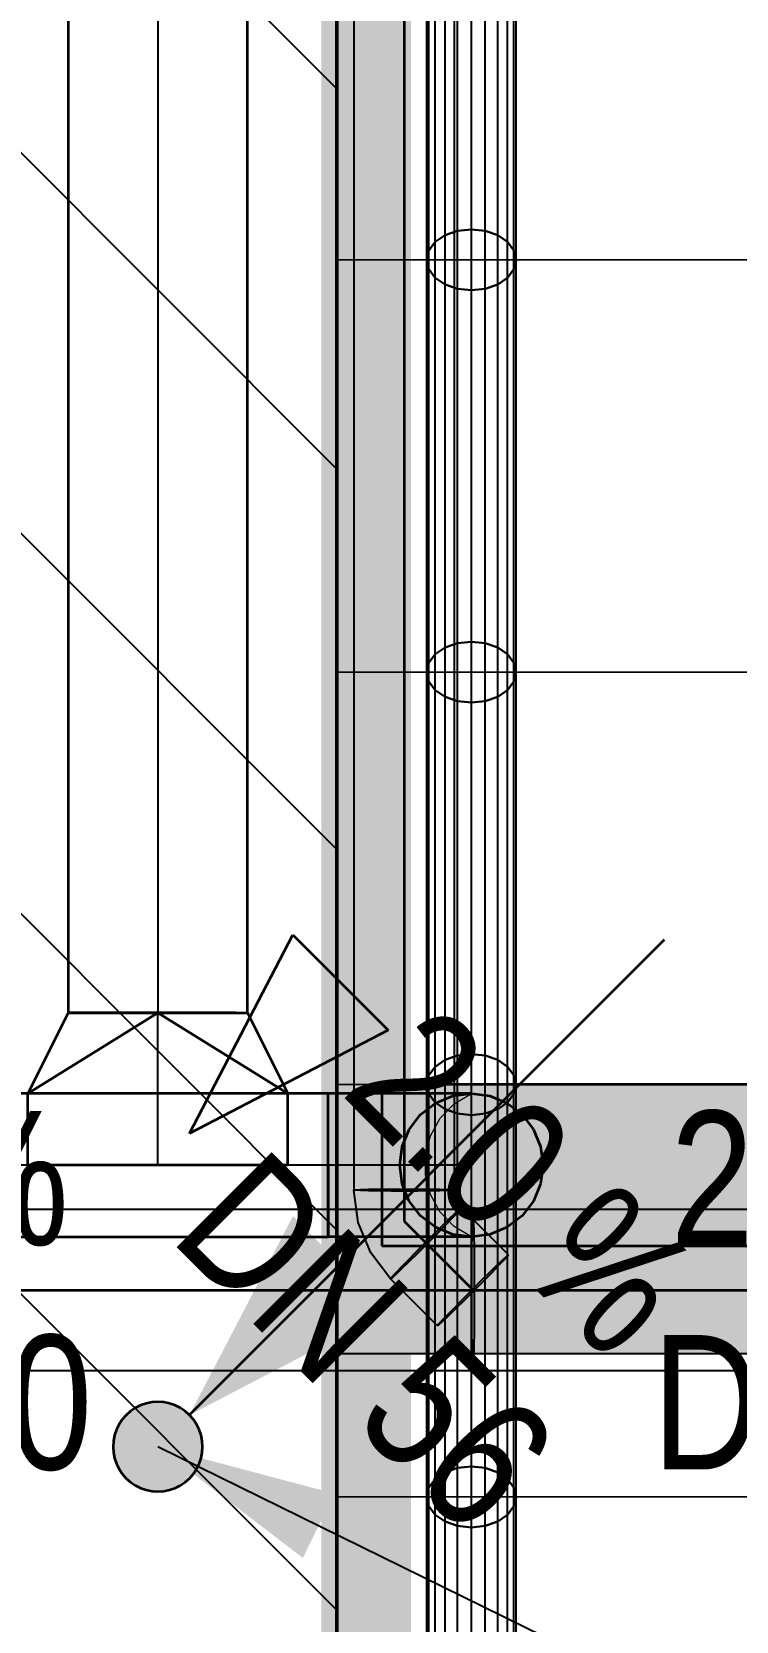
# Model space of a CAD drawing. Extents: x 0 to 756, y -25 to 420.
# Drawn here: x 257.2 to 265.06, y 318.39 to 336.12 of the extents above; entities that cross this region are included whole.
import ezdxf
from ezdxf.lldxf.tags import DXFTag

# ---------------------------------------------------------------- set-up
doc = ezdxf.new("R2010")
doc.units = 0
doc.linetypes.add('_Hiddenline_', pattern=[3, 2, -1])
doc.layers.get('0').update_dxf_attribs({"lineweight": 25})
for name, color, linetype, lineweight in [('A_Innenwand', 7, 'Continuous', 25), ('ALLGEMEIN03', 7, 'Continuous', 25), ('DESIGN', 7, 'Continuous', 18), ('Standard', 7, 'Continuous', 25), ('TREPPE', 7, 'Continuous', 13), ('WAND_HOLZ_NICHT_TRAGEND', 7, 'Continuous', 13), ('X_Text', 7, 'Continuous', 25)]:
    doc.layers.add(name, color=color, linetype=linetype, lineweight=lineweight)
for name, color, linetype, lineweight, true_color in [('H_Heizung', 1, 'Continuous', 25, 0xff0000), ('L_Abluft', 2, 'Continuous', 35, 0xffff00), ('L_Fortluft', 7, 'Continuous', 35, 0x993300), ('S_Schmutzwasser', 7, 'Continuous', 35, 0x808040)]:
    doc.layers.add(name, color=color, linetype=linetype, lineweight=lineweight, true_color=true_color)
doc.styles.get("Standard").update_dxf_attribs({"font": 'arial.ttf'})
tags = doc.linetypes.add('STRICHPUNKT2', pattern=[12.7, 6.35, -3.175, 0, -3.175]).pattern_tags.tags
tags[10:11] = [DXFTag(74, 4), DXFTag(75, 0), DXFTag(340, '0'), DXFTag(46, 0.0), DXFTag(50, 0.0), DXFTag(44, 0.0), DXFTag(45, 0.0)]
tags[8:9] = [DXFTag(74, 4), DXFTag(75, 0), DXFTag(340, '0'), DXFTag(46, 0.0), DXFTag(50, 0.0), DXFTag(44, 0.0), DXFTag(45, 0.0)]
tags[6:7] = [DXFTag(74, 4), DXFTag(75, 0), DXFTag(340, '0'), DXFTag(46, 0.0), DXFTag(50, 0.0), DXFTag(44, 0.0), DXFTag(45, 0.0)]
tags[4:5] = [DXFTag(74, 4), DXFTag(75, 0), DXFTag(340, '0'), DXFTag(46, 0.0), DXFTag(50, 0.0), DXFTag(44, 0.0), DXFTag(45, 0.0)]

# ---------------------------------------------------------------- blocks, each defined once
blk = doc.blocks.new('Referenz-A0T78P30OY')
at = {"layer": 'ALLGEMEIN03', "color": 0, "lineweight": -2}
for p, q in [((260.61, 321.38), (260.607, 321.378)), ((260.607, 321.378), (278.607, 321.378))]:
    blk.add_line(p, q, dxfattribs=at)
at = {"layer": 'DESIGN', "color": 0, "lineweight": -2}
for points in [[(266.079, 321.378), (260.607, 321.378), (260.607, 324.378)], [(266.079, 321.378), (266.079, 324.378), (260.607, 324.378)], [(266.079, 324.378), (260.607, 324.378), (260.607, 324.378)], [(266.079, 321.378), (266.079, 321.378), (260.607, 321.378)]]:
    blk.add_solid(points, dxfattribs=at)
at = {"layer": 'Standard', "color": 0, "lineweight": -2}
for p, q in [((261.953, 333.901), (261.953, 338.501)), ((262.107, 333.917), (262.107, 338.517)), ((262.262, 333.901), (262.262, 338.501)), ((261.703, 333.777), (261.703, 338.377)), ((261.813, 333.852), (261.813, 338.452)), ((262.401, 333.852), (262.401, 338.452)), ((262.512, 333.777), (262.512, 338.377)), ((261.607, 338.178), (261.607, 333.578)), ((261.632, 333.683), (261.632, 338.283)), ((262.583, 333.683), (262.583, 338.283)), ((262.607, 333.578), (262.607, 338.178)), ((261.632, 333.473), (261.632, 338.073)), ((261.703, 333.378), (261.703, 337.978)), ((262.512, 333.378), (262.512, 337.978)), ((262.583, 333.473), (262.583, 338.073)), ((261.813, 333.303), (261.813, 337.903)), ((261.953, 333.255), (261.953, 337.855)), ((262.107, 333.238), (262.107, 337.838)), ((262.262, 333.255), (262.262, 337.855)), ((262.401, 333.303), (262.401, 337.903)), ((261.813, 333.852), (261.703, 333.777)), ((261.703, 333.777), (261.813, 333.852)), ((261.953, 333.901), (261.813, 333.852)), ((261.813, 333.852), (261.953, 333.901)), ((261.813, 329.252), (261.813, 333.852)), ((262.107, 333.917), (261.953, 333.901)), ((261.953, 333.901), (262.107, 333.917)), ((261.953, 329.301), (261.953, 333.901)), ((262.262, 333.901), (262.107, 333.917)), ((262.107, 329.317), (262.107, 333.917)), ((262.107, 333.917), (262.262, 333.901)), ((262.401, 333.852), (262.262, 333.901)), ((262.262, 329.301), (262.262, 333.901)), ((262.262, 333.901), (262.401, 333.852)), ((262.512, 333.777), (262.401, 333.852)), ((262.401, 329.252), (262.401, 333.852)), ((262.401, 333.852), (262.512, 333.777)), ((261.632, 333.683), (261.607, 333.578)), ((261.607, 333.578), (261.632, 333.683)), ((261.703, 333.777), (261.632, 333.683)), ((261.632, 333.683), (261.703, 333.777)), ((261.632, 329.083), (261.632, 333.683)), ((261.703, 329.177), (261.703, 333.777)), ((262.583, 333.683), (262.512, 333.777)), ((262.512, 329.177), (262.512, 333.777)), ((262.512, 333.777), (262.583, 333.683)), ((262.607, 333.578), (262.583, 333.683)), ((262.583, 329.083), (262.583, 333.683)), ((262.583, 333.683), (262.607, 333.578)), ((261.632, 333.473), (261.607, 333.578)), ((261.607, 333.578), (261.607, 328.978)), ((261.607, 333.578), (261.632, 333.473)), ((262.607, 333.578), (262.583, 333.473)), ((262.583, 333.473), (262.607, 333.578)), ((262.607, 328.978), (262.607, 333.578)), ((261.632, 328.873), (261.632, 333.473)), ((261.703, 333.378), (261.632, 333.473)), ((261.632, 333.473), (261.703, 333.378)), ((261.703, 328.778), (261.703, 333.378)), ((261.813, 333.303), (261.703, 333.378)), ((261.703, 333.378), (261.813, 333.303)), ((262.512, 333.378), (262.401, 333.303)), ((262.401, 333.303), (262.512, 333.378)), ((262.583, 333.473), (262.512, 333.378)), ((262.512, 333.378), (262.583, 333.473)), ((262.512, 328.778), (262.512, 333.378)), ((262.583, 328.873), (262.583, 333.473)), ((261.813, 328.703), (261.813, 333.303)), ((261.953, 333.255), (261.813, 333.303)), ((261.813, 333.303), (261.953, 333.255)), ((261.953, 328.655), (261.953, 333.255)), ((262.107, 333.238), (261.953, 333.255)), ((261.953, 333.255), (262.107, 333.238)), ((262.262, 333.255), (262.107, 333.238)), ((262.107, 333.238), (262.262, 333.255)), ((262.107, 328.638), (262.107, 333.238)), ((262.401, 333.303), (262.262, 333.255)), ((262.262, 333.255), (262.401, 333.303)), ((262.262, 328.655), (262.262, 333.255)), ((262.401, 328.703), (262.401, 333.303)), ((261.813, 329.252), (261.703, 329.177)), ((261.703, 329.177), (261.813, 329.252)), ((261.953, 329.301), (261.813, 329.252)), ((261.813, 329.252), (261.953, 329.301)), ((261.813, 324.652), (261.813, 329.252)), ((262.107, 329.317), (261.953, 329.301)), ((261.953, 329.301), (262.107, 329.317)), ((261.953, 324.701), (261.953, 329.301)), ((262.262, 329.301), (262.107, 329.317)), ((262.107, 324.717), (262.107, 329.317)), ((262.107, 329.317), (262.262, 329.301)), ((262.401, 329.252), (262.262, 329.301)), ((262.262, 324.701), (262.262, 329.301)), ((262.262, 329.301), (262.401, 329.252)), ((262.512, 329.177), (262.401, 329.252)), ((262.401, 324.652), (262.401, 329.252)), ((262.401, 329.252), (262.512, 329.177)), ((261.632, 329.083), (261.607, 328.978)), ((261.607, 328.978), (261.632, 329.083)), ((261.703, 329.177), (261.632, 329.083)), ((261.632, 329.083), (261.703, 329.177)), ((261.632, 324.483), (261.632, 329.083)), ((261.703, 324.577), (261.703, 329.177)), ((262.583, 329.083), (262.512, 329.177)), ((262.512, 324.577), (262.512, 329.177)), ((262.512, 329.177), (262.583, 329.083)), ((262.607, 328.978), (262.583, 329.083)), ((262.583, 324.483), (262.583, 329.083)), ((262.583, 329.083), (262.607, 328.978)), ((261.632, 328.873), (261.607, 328.978)), ((261.607, 328.978), (261.607, 324.378)), ((261.607, 328.978), (261.632, 328.873)), ((262.607, 328.978), (262.583, 328.873)), ((262.583, 328.873), (262.607, 328.978)), ((262.607, 324.378), (262.607, 328.978)), ((261.632, 324.273), (261.632, 328.873)), ((261.703, 328.778), (261.632, 328.873)), ((261.632, 328.873), (261.703, 328.778)), ((261.703, 324.178), (261.703, 328.778)), ((261.813, 328.703), (261.703, 328.778)), ((261.703, 328.778), (261.813, 328.703)), ((262.512, 328.778), (262.401, 328.703)), ((262.401, 328.703), (262.512, 328.778)), ((262.583, 328.873), (262.512, 328.778)), ((262.512, 328.778), (262.583, 328.873)), ((262.512, 324.178), (262.512, 328.778)), ((262.583, 324.273), (262.583, 328.873)), ((261.813, 324.103), (261.813, 328.703)), ((261.953, 328.655), (261.813, 328.703)), ((261.813, 328.703), (261.953, 328.655)), ((261.953, 324.055), (261.953, 328.655)), ((262.107, 328.638), (261.953, 328.655)), ((261.953, 328.655), (262.107, 328.638)), ((262.262, 328.655), (262.107, 328.638)), ((262.107, 328.638), (262.262, 328.655)), ((262.107, 324.038), (262.107, 328.638)), ((262.401, 328.703), (262.262, 328.655)), ((262.262, 328.655), (262.401, 328.703)), ((262.262, 324.055), (262.262, 328.655)), ((262.401, 324.103), (262.401, 328.703)), ((261.813, 324.652), (261.703, 324.577)), ((261.703, 324.577), (261.813, 324.652)), ((261.953, 324.701), (261.813, 324.652)), ((261.813, 324.652), (261.953, 324.701)), ((261.813, 320.052), (261.813, 324.652)), ((262.107, 324.717), (261.953, 324.701)), ((261.953, 324.701), (262.107, 324.717)), ((261.953, 320.101), (261.953, 324.701)), ((262.262, 324.701), (262.107, 324.717)), ((262.107, 320.117), (262.107, 324.717)), ((262.107, 324.717), (262.262, 324.701)), ((262.401, 324.652), (262.262, 324.701)), ((262.262, 320.101), (262.262, 324.701)), ((262.262, 324.701), (262.401, 324.652)), ((262.512, 324.577), (262.401, 324.652)), ((262.401, 320.052), (262.401, 324.652)), ((262.401, 324.652), (262.512, 324.577)), ((261.632, 324.483), (261.607, 324.378)), ((261.607, 324.378), (261.632, 324.483)), ((261.703, 324.577), (261.632, 324.483)), ((261.632, 324.483), (261.703, 324.577)), ((261.632, 319.883), (261.632, 324.483)), ((261.703, 319.977), (261.703, 324.577)), ((262.583, 324.483), (262.512, 324.577)), ((262.512, 319.977), (262.512, 324.577)), ((262.512, 324.577), (262.583, 324.483)), ((262.607, 324.378), (262.583, 324.483)), ((262.583, 319.883), (262.583, 324.483)), ((262.583, 324.483), (262.607, 324.378)), ((261.632, 324.273), (261.607, 324.378)), ((261.607, 324.378), (261.607, 319.778)), ((261.607, 324.378), (261.632, 324.273)), ((262.607, 324.378), (262.583, 324.273)), ((262.583, 324.273), (262.607, 324.378)), ((262.607, 319.778), (262.607, 324.378)), ((261.632, 319.673), (261.632, 324.273)), ((261.703, 324.178), (261.632, 324.273)), ((261.632, 324.273), (261.703, 324.178)), ((261.703, 319.578), (261.703, 324.178)), ((261.813, 324.103), (261.703, 324.178)), ((261.703, 324.178), (261.813, 324.103)), ((261.813, 319.503), (261.813, 324.103)), ((261.953, 324.055), (261.813, 324.103)), ((261.813, 324.103), (261.953, 324.055)), ((262.401, 324.103), (262.262, 324.055)), ((262.262, 324.055), (262.401, 324.103)), ((262.512, 324.178), (262.401, 324.103)), ((262.401, 324.103), (262.512, 324.178)), ((262.401, 319.503), (262.401, 324.103)), ((262.583, 324.273), (262.512, 324.178)), ((262.512, 324.178), (262.583, 324.273)), ((262.512, 319.578), (262.512, 324.178)), ((262.583, 319.673), (262.583, 324.273)), ((261.953, 319.455), (261.953, 324.055)), ((262.107, 324.038), (261.953, 324.055)), ((261.953, 324.055), (262.107, 324.038)), ((262.262, 324.055), (262.107, 324.038)), ((262.107, 324.038), (262.262, 324.055)), ((262.107, 319.438), (262.107, 324.038)), ((262.262, 319.455), (262.262, 324.055)), ((261.813, 320.052), (261.703, 319.977)), ((261.703, 319.977), (261.813, 320.052)), ((261.953, 320.101), (261.813, 320.052)), ((261.813, 320.052), (261.953, 320.101)), ((261.813, 315.452), (261.813, 320.052)), ((262.107, 320.117), (261.953, 320.101)), ((261.953, 320.101), (262.107, 320.117)), ((261.953, 315.501), (261.953, 320.101)), ((262.262, 320.101), (262.107, 320.117)), ((262.107, 315.517), (262.107, 320.117)), ((262.107, 320.117), (262.262, 320.101)), ((262.401, 320.052), (262.262, 320.101)), ((262.262, 315.501), (262.262, 320.101)), ((262.262, 320.101), (262.401, 320.052)), ((262.512, 319.977), (262.401, 320.052)), ((262.401, 315.452), (262.401, 320.052)), ((262.401, 320.052), (262.512, 319.977)), ((261.632, 319.883), (261.607, 319.778)), ((261.607, 319.778), (261.632, 319.883)), ((261.703, 319.977), (261.632, 319.883)), ((261.632, 319.883), (261.703, 319.977)), ((261.632, 315.283), (261.632, 319.883)), ((261.703, 315.377), (261.703, 319.977)), ((262.583, 319.883), (262.512, 319.977)), ((262.512, 315.377), (262.512, 319.977)), ((262.512, 319.977), (262.583, 319.883)), ((262.607, 319.778), (262.583, 319.883)), ((262.583, 315.283), (262.583, 319.883)), ((262.583, 319.883), (262.607, 319.778)), ((261.632, 319.673), (261.607, 319.778)), ((261.607, 319.778), (261.607, 315.178)), ((261.607, 319.778), (261.632, 319.673)), ((261.632, 315.073), (261.632, 319.673)), ((261.703, 319.578), (261.632, 319.673)), ((261.632, 319.673), (261.703, 319.578)), ((262.583, 319.673), (262.512, 319.578)), ((262.512, 319.578), (262.583, 319.673)), ((262.607, 319.778), (262.583, 319.673)), ((262.583, 319.673), (262.607, 319.778)), ((262.583, 315.073), (262.583, 319.673)), ((262.607, 315.178), (262.607, 319.778)), ((261.703, 314.978), (261.703, 319.578)), ((261.813, 319.503), (261.703, 319.578)), ((261.703, 319.578), (261.813, 319.503)), ((261.813, 314.903), (261.813, 319.503)), ((261.953, 319.455), (261.813, 319.503)), ((261.813, 319.503), (261.953, 319.455)), ((262.401, 319.503), (262.262, 319.455)), ((262.262, 319.455), (262.401, 319.503)), ((262.512, 319.578), (262.401, 319.503)), ((262.401, 319.503), (262.512, 319.578)), ((262.401, 314.903), (262.401, 319.503)), ((262.512, 314.978), (262.512, 319.578)), ((261.953, 314.855), (261.953, 319.455)), ((262.107, 319.438), (261.953, 319.455)), ((261.953, 319.455), (262.107, 319.438)), ((262.262, 319.455), (262.107, 319.438)), ((262.107, 319.438), (262.262, 319.455)), ((262.107, 314.838), (262.107, 319.438)), ((262.262, 314.855), (262.262, 319.455))]:
    blk.add_line(p, q, dxfattribs=at)
at = {"layer": 'TREPPE', "color": 0}
for p, q in [((260.607, 338.178), (260.607, 333.578)), ((260.607, 333.578), (260.607, 338.178)), ((260.607, 333.578), (260.607, 328.978)), ((278.607, 333.578), (260.607, 333.578)), ((260.607, 333.578), (278.607, 333.578)), ((260.607, 328.978), (260.607, 333.578)), ((260.607, 333.578), (260.607, 333.578)), ((260.607, 333.578), (278.607, 333.578)), ((278.607, 333.578), (260.607, 333.578)), ((260.607, 333.578), (260.607, 333.578)), ((260.607, 328.978), (260.607, 324.378)), ((278.607, 328.978), (260.607, 328.978)), ((260.607, 328.978), (278.607, 328.978)), ((260.607, 324.378), (260.607, 328.978)), ((260.607, 328.978), (260.607, 328.978)), ((260.607, 328.978), (278.607, 328.978)), ((278.607, 328.978), (260.607, 328.978)), ((260.607, 328.978), (260.607, 328.978)), ((260.607, 324.378), (260.607, 319.778)), ((278.607, 324.378), (260.607, 324.378)), ((260.607, 324.378), (278.607, 324.378)), ((260.607, 319.778), (260.607, 324.378)), ((260.607, 324.378), (260.607, 324.378)), ((260.607, 324.378), (278.607, 324.378)), ((278.607, 324.378), (260.607, 324.378)), ((260.607, 324.378), (260.607, 324.378)), ((260.607, 319.778), (260.607, 315.178)), ((278.607, 319.778), (260.607, 319.778)), ((260.607, 319.778), (278.607, 319.778)), ((260.607, 315.178), (260.607, 319.778)), ((260.607, 319.778), (260.607, 319.778)), ((260.607, 319.778), (278.607, 319.778)), ((278.607, 319.778), (260.607, 319.778)), ((260.607, 319.778), (260.607, 319.778))]:
    blk.add_line(p, q, dxfattribs=at)
at = {"layer": 'WAND_HOLZ_NICHT_TRAGEND', "color": 0, "lineweight": 50}
for p, q in [((260.607, 260.978), (260.607, 376.578)), ((260.607, 376.578), (260.607, 260.978))]:
    blk.add_line(p, q, dxfattribs=at)
blk = doc.blocks.new('Wand-A0T78P4COY', base_point=(256.607, 260.978))
at = {"color": 0, "linetype": 'ByBlock', "lineweight": -2, "ltscale": 0.25}
blk.add_line((260.607, 376.578), (260.607, 260.978), dxfattribs=at)
at = {"color": 0, "lineweight": -2}
for p, q in [((256.607, 339.483), (260.607, 335.483)), ((256.607, 335.241), (260.607, 331.241)), ((256.607, 330.998), (260.607, 326.998)), ((256.607, 326.755), (260.607, 322.755)), ((256.607, 322.513), (260.607, 318.513))]:
    blk.add_line(p, q, dxfattribs=at)
blk = doc.blocks.new('Abzweigstück 90°-A0T78P6MOY', base_point=(256.707, 322.678))
at = {"color": 0, "linetype": 'ByBlock', "lineweight": -2, "ltscale": 0.35}
for p, q in [((258.607, 325.178), (257.157, 324.278)), ((257.607, 325.178), (257.157, 324.278)), ((257.741, 325.178), (257.607, 325.178)), ((258.107, 325.178), (257.741, 325.178)), ((258.607, 325.178), (258.107, 325.178)), ((259.107, 325.178), (258.607, 325.178)), ((258.607, 325.178), (260.057, 324.278)), ((259.473, 325.178), (259.107, 325.178)), ((259.473, 325.178), (259.607, 325.178)), ((259.607, 325.178), (260.057, 324.278)), ((260.507, 324.278), (256.707, 324.278)), ((256.707, 323.809), (256.707, 324.278)), ((260.057, 324.278), (257.157, 324.278)), ((257.157, 323.478), (257.157, 324.278)), ((257.157, 324.251), (257.157, 324.278)), ((257.157, 324.171), (257.157, 324.251)), ((257.157, 324.044), (257.157, 324.171)), ((260.057, 323.478), (260.057, 324.278)), ((260.057, 324.251), (260.057, 324.278)), ((260.057, 324.171), (260.057, 324.251)), ((260.057, 324.044), (260.057, 324.171)), ((260.507, 323.809), (260.507, 324.278)), ((257.157, 323.878), (257.157, 324.044)), ((260.057, 323.878), (260.057, 324.044)), ((256.707, 323.146), (256.707, 323.809)), ((257.157, 323.685), (257.157, 323.878)), ((260.057, 323.685), (260.057, 323.878)), ((260.507, 323.146), (260.507, 323.809)), ((257.157, 323.478), (257.157, 323.685)), ((260.057, 323.478), (260.057, 323.685)), ((260.057, 323.478), (257.157, 323.478)), ((256.707, 322.678), (256.707, 323.146)), ((260.507, 322.678), (260.507, 323.146)), ((256.707, 322.678), (260.507, 322.678))]:
    blk.add_line(p, q, dxfattribs=at)
at = {"color": 0, "linetype": 'STRICHPUNKT2', "lineweight": 25, "ltscale": 0.25}
for p, q in [((258.607, 323.478), (258.607, 325.178)), ((260.507, 323.478), (256.707, 323.478))]:
    blk.add_line(p, q, dxfattribs=at)
blk = doc.blocks.new('Abluftventilator-A0T78P6UOY', base_point=(261.107, 322.578))
at = {"color": 0, "linetype": 'ByBlock', "lineweight": -2, "ltscale": 0.35}
for p, q in [((261.107, 324.378), (261.107, 322.578)), ((265.707, 324.378), (261.107, 324.378)), ((265.707, 322.578), (265.707, 324.378)), ((261.107, 322.578), (265.707, 322.578))]:
    blk.add_line(p, q, dxfattribs=at)
blk = doc.blocks.new('Geräteanschluss Rund-A0T78P6WOY', base_point=(261.307, 322.678))
at = {"color": 0, "linetype": 'ByBlock', "lineweight": -2, "ltscale": 0.35}
for p, q in [((261.541, 324.044), (261.707, 324.171)), ((261.707, 324.171), (261.9, 324.251)), ((261.9, 324.251), (262.107, 324.278)), ((262.107, 324.278), (262.314, 324.251)), ((262.314, 324.251), (262.507, 324.171)), ((262.507, 324.171), (262.673, 324.044)), ((261.414, 323.878), (261.541, 324.044)), ((262.673, 324.044), (262.8, 323.878)), ((261.334, 323.685), (261.414, 323.878)), ((262.8, 323.878), (262.88, 323.685)), ((261.307, 323.478), (261.334, 323.685)), ((262.88, 323.685), (262.907, 323.478)), ((261.334, 323.271), (261.307, 323.478)), ((262.907, 323.478), (262.88, 323.271)), ((261.414, 323.078), (261.334, 323.271)), ((262.88, 323.271), (262.8, 323.078)), ((261.541, 322.912), (261.414, 323.078)), ((262.8, 323.078), (262.673, 322.912)), ((261.707, 322.785), (261.541, 322.912)), ((262.673, 322.912), (262.507, 322.785)), ((261.9, 322.705), (261.707, 322.785)), ((262.107, 322.678), (261.9, 322.705)), ((262.314, 322.705), (262.107, 322.678)), ((262.507, 322.785), (262.314, 322.705))]:
    blk.add_line(p, q, dxfattribs=at)
at = {"color": 0, "linetype": '_Hiddenline_', "lineweight": 18}
for p, q in [((261.76, 324.001), (261.916, 324.162)), ((261.916, 324.162), (262.107, 324.278)), ((261.651, 323.806), (261.76, 324.001)), ((261.594, 323.59), (261.651, 323.806)), ((261.594, 323.366), (261.594, 323.59)), ((261.651, 323.15), (261.594, 323.366)), ((261.76, 322.955), (261.651, 323.15)), ((261.916, 322.794), (261.76, 322.955)), ((262.107, 322.678), (261.916, 322.794))]:
    blk.add_line(p, q, dxfattribs=at)
at = {"color": 0, "linetype": 'STRICHPUNKT2', "lineweight": 25, "ltscale": 0.25}
blk.add_line((262.107, 323.478), (262.107, 323.478), dxfattribs=at)
blk = doc.blocks.new('Bogen-A0T78P7COY', base_point=(260.507, 322.678))
at = {"color": 0, "linetype": 'ByBlock', "lineweight": -2, "ltscale": 0.35}
for p, q in [((260.507, 324.251), (260.507, 324.278)), ((260.921, 324.278), (260.507, 324.278)), ((260.507, 324.171), (260.507, 324.251)), ((260.507, 324.044), (260.507, 324.171)), ((261.307, 324.278), (260.921, 324.278)), ((261.638, 324.278), (261.307, 324.278)), ((261.541, 324.044), (261.707, 324.171)), ((261.893, 324.278), (261.638, 324.278)), ((261.707, 324.171), (261.9, 324.251)), ((262.052, 324.278), (261.893, 324.278)), ((261.9, 324.251), (262.107, 324.278)), ((262.107, 324.278), (262.052, 324.278)), ((262.107, 324.278), (262.314, 324.251)), ((262.314, 324.251), (262.507, 324.171)), ((262.507, 324.171), (262.673, 324.044)), ((260.507, 323.878), (260.507, 324.044)), ((261.414, 323.878), (261.541, 324.044)), ((262.673, 324.044), (262.8, 323.878)), ((260.507, 323.685), (260.507, 323.878)), ((261.334, 323.685), (261.414, 323.878)), ((262.8, 323.878), (262.88, 323.685)), ((260.507, 323.478), (260.507, 323.685)), ((261.307, 323.478), (261.334, 323.685)), ((262.88, 323.685), (262.907, 323.478)), ((260.507, 323.478), (260.507, 323.271)), ((261.334, 323.271), (261.307, 323.478)), ((262.907, 323.478), (262.88, 323.271)), ((260.507, 323.271), (260.507, 323.078)), ((261.414, 323.078), (261.334, 323.271)), ((262.88, 323.271), (262.8, 323.078)), ((260.507, 323.078), (260.507, 322.912)), ((261.541, 322.912), (261.414, 323.078)), ((262.8, 323.078), (262.673, 322.912)), ((260.507, 322.912), (260.507, 322.785)), ((261.707, 322.785), (261.541, 322.912)), ((262.673, 322.912), (262.507, 322.785)), ((260.507, 322.785), (260.507, 322.705)), ((260.507, 322.705), (260.507, 322.678)), ((261.9, 322.705), (261.707, 322.785)), ((262.107, 322.678), (261.9, 322.705)), ((262.314, 322.705), (262.107, 322.678)), ((262.507, 322.785), (262.314, 322.705)), ((260.921, 322.678), (260.507, 322.678)), ((261.307, 322.678), (260.921, 322.678)), ((261.638, 322.678), (261.307, 322.678)), ((261.893, 322.678), (261.638, 322.678)), ((262.052, 322.678), (261.893, 322.678)), ((262.107, 322.678), (262.052, 322.678))]:
    blk.add_line(p, q, dxfattribs=at)
at = {"color": 0, "linetype": '_Hiddenline_', "lineweight": 18}
for p, q in [((261.76, 324.001), (261.916, 324.162)), ((261.916, 324.162), (262.107, 324.278)), ((261.651, 323.806), (261.76, 324.001)), ((261.594, 323.59), (261.651, 323.806)), ((261.594, 323.366), (261.594, 323.59)), ((261.651, 323.15), (261.594, 323.366)), ((261.76, 322.955), (261.651, 323.15)), ((261.916, 322.794), (261.76, 322.955)), ((262.107, 322.678), (261.916, 322.794))]:
    blk.add_line(p, q, dxfattribs=at)
at = {"color": 0, "linetype": 'STRICHPUNKT2', "lineweight": 25, "ltscale": 0.25}
for p, q in [((260.921, 323.478), (260.507, 323.478)), ((261.307, 323.478), (260.921, 323.478)), ((261.638, 323.478), (261.307, 323.478)), ((261.893, 323.478), (261.638, 323.478)), ((262.052, 323.478), (261.893, 323.478)), ((262.107, 323.478), (262.052, 323.478))]:
    blk.add_line(p, q, dxfattribs=at)
blk = doc.blocks.new('Wickelfalzrohr-A0T78P7GOY', base_point=(257.607, 325.178))
at = {"color": 0, "linetype": 'ByBlock', "lineweight": -2, "ltscale": 0.35}
for p, q in [((257.607, 384.898), (257.607, 325.178)), ((259.607, 325.178), (259.607, 384.898)), ((257.607, 325.178), (258.193, 325.178)), ((258.193, 325.178), (259.021, 325.178)), ((259.021, 325.178), (259.607, 325.178))]:
    blk.add_line(p, q, dxfattribs=at)
at = {"color": 0, "linetype": 'STRICHPUNKT2', "lineweight": 25, "ltscale": 0.25}
blk.add_line((258.607, 384.898), (258.607, 325.178), dxfattribs=at)
blk = doc.blocks.new('Abwasserleitung-A0T78PASOY', base_point=(261.356, 322.083))
at = {"color": 0, "linetype": 'ByBlock', "lineweight": -2, "ltscale": 0.35}
for p, q in [((261.356, 375.289), (261.356, 322.853)), ((261.356, 322.853), (262.126, 322.084))]:
    blk.add_line(p, q, dxfattribs=at)
blk = doc.blocks.new('Abwasserleitung-A0T78PCUOY', base_point=(248.138, 322.083))
at = {"color": 0, "linetype": 'ByBlock', "lineweight": -2, "ltscale": 0.35}
for p, q in [((248.138, 322.612), (248.666, 322.084)), ((248.666, 322.084), (262.126, 322.084))]:
    blk.add_line(p, q, dxfattribs=at)
blk = doc.blocks.new('Distributor Abwasserleitung-A0T78PCYOY', base_point=(261.33, 321.708))
at = {"color": 0, "lineweight": 13}
blk.add_line((262.126, 322.084), (262.126, 322.084), dxfattribs=at)
blk = doc.blocks.new('Abwasserleitung-A0T78PD2OY', base_point=(262.126, 322.083))
at = {"color": 0, "linetype": 'ByBlock', "lineweight": -2, "ltscale": 0.35}
blk.add_line((262.126, 322.084), (270.666, 322.084), dxfattribs=at)
blk = doc.blocks.new('Abwasser Schnellansicht-A0T78PECOY', base_point=(242.887, 319.448))
at = {"color": 0, "linetype": 'ByBlock', "lineweight": -2, "ltscale": 0.25}
for p, q in [((260.796, 375.289), (260.796, 323.201)), ((261.916, 375.289), (261.916, 323.201)), ((260.796, 323.201), (260.814, 323.204)), ((260.796, 323.201), (260.815, 323.204)), ((260.816, 323.198), (260.796, 323.201)), ((260.844, 322.839), (260.796, 323.201)), ((260.815, 323.198), (260.796, 323.201)), ((260.814, 323.204), (260.869, 323.206)), ((260.815, 323.204), (260.871, 323.207)), ((260.871, 323.195), (260.815, 323.198)), ((260.873, 323.195), (260.816, 323.198)), ((260.869, 323.206), (260.957, 323.209)), ((260.871, 323.207), (260.96, 323.209)), ((260.96, 323.193), (260.871, 323.195)), ((260.963, 323.193), (260.873, 323.195)), ((260.957, 323.209), (261.072, 323.211)), ((260.96, 323.209), (261.076, 323.211)), ((261.076, 323.191), (260.96, 323.193)), ((261.08, 323.191), (260.963, 323.193)), ((261.072, 323.211), (261.207, 323.212)), ((261.076, 323.211), (261.211, 323.212)), ((261.211, 323.19), (261.076, 323.191)), ((261.216, 323.19), (261.08, 323.191)), ((261.207, 323.212), (261.351, 323.212)), ((261.211, 323.212), (261.356, 323.212)), ((261.356, 323.19), (261.211, 323.19)), ((261.361, 323.19), (261.216, 323.19)), ((261.351, 323.212), (261.497, 323.212)), ((261.356, 323.212), (261.501, 323.212)), ((261.501, 323.19), (261.356, 323.19)), ((261.506, 323.19), (261.361, 323.19)), ((261.497, 323.212), (261.632, 323.211)), ((261.501, 323.212), (261.636, 323.211)), ((261.636, 323.191), (261.501, 323.19)), ((261.64, 323.191), (261.506, 323.19)), ((261.632, 323.211), (261.749, 323.209)), ((261.636, 323.211), (261.752, 323.209)), ((261.752, 323.193), (261.636, 323.191)), ((261.755, 323.193), (261.64, 323.191)), ((261.749, 323.209), (261.839, 323.207)), ((261.752, 323.209), (261.841, 323.207)), ((261.841, 323.195), (261.752, 323.193)), ((261.843, 323.195), (261.755, 323.193)), ((261.839, 323.207), (261.896, 323.204)), ((261.841, 323.207), (261.897, 323.204)), ((261.897, 323.198), (261.841, 323.195)), ((261.898, 323.198), (261.843, 323.195)), ((261.896, 323.204), (261.916, 323.201)), ((261.897, 323.204), (261.916, 323.201)), ((261.916, 323.201), (261.897, 323.198)), ((261.916, 323.201), (261.898, 323.198)), ((261.926, 323.129), (261.916, 323.201)), ((261.954, 323.061), (261.926, 323.129)), ((261.998, 323.003), (261.954, 323.061)), ((262.126, 322.984), (249.225, 322.984)), ((261.876, 322.893), (261.793, 322.812)), ((261.796, 322.815), (261.879, 322.895)), ((261.885, 322.879), (261.804, 322.795)), ((261.807, 322.798), (261.888, 322.882)), ((261.941, 322.954), (261.876, 322.893)), ((261.879, 322.895), (261.943, 322.956)), ((261.947, 322.944), (261.885, 322.879)), ((261.888, 322.882), (261.949, 322.946)), ((261.982, 322.992), (261.941, 322.954)), ((261.943, 322.956), (261.983, 322.993)), ((261.986, 322.987), (261.947, 322.944)), ((261.949, 322.946), (261.987, 322.988)), ((261.998, 323.003), (261.982, 322.992)), ((261.983, 322.993), (261.998, 323.003)), ((261.998, 323.003), (261.986, 322.987)), ((261.987, 322.988), (261.998, 323.003)), ((262.522, 322.479), (261.998, 323.003)), ((262.117, 322.863), (262.113, 322.72)), ((262.117, 322.863), (262.113, 322.72)), ((262.121, 322.953), (262.117, 322.863)), ((262.121, 322.953), (262.117, 322.863)), ((262.126, 322.984), (262.121, 322.953)), ((262.126, 322.984), (262.121, 322.953)), ((262.13, 322.953), (262.126, 322.984)), ((270.666, 322.984), (262.126, 322.984)), ((262.13, 322.953), (262.126, 322.984)), ((262.135, 322.863), (262.13, 322.953)), ((262.135, 322.863), (262.13, 322.953)), ((262.138, 322.72), (262.135, 322.863)), ((262.138, 322.72), (262.135, 322.863)), ((260.984, 322.501), (260.844, 322.839)), ((261.697, 322.717), (261.594, 322.615)), ((261.597, 322.618), (261.7, 322.721)), ((261.709, 322.699), (261.607, 322.596)), ((261.61, 322.599), (261.712, 322.702)), ((261.793, 322.812), (261.697, 322.717)), ((261.7, 322.721), (261.796, 322.815)), ((261.804, 322.795), (261.709, 322.699)), ((261.712, 322.702), (261.807, 322.798)), ((262.113, 322.72), (262.11, 322.534)), ((262.113, 322.72), (262.11, 322.534)), ((262.141, 322.534), (262.138, 322.72)), ((262.141, 322.534), (262.138, 322.72)), ((261.492, 322.512), (261.397, 322.416)), ((261.4, 322.419), (261.495, 322.516)), ((261.594, 322.615), (261.492, 322.512)), ((261.495, 322.516), (261.597, 322.618)), ((261.607, 322.596), (261.504, 322.494)), ((261.507, 322.497), (261.61, 322.599)), ((262.11, 322.534), (262.108, 322.316)), ((262.11, 322.534), (262.108, 322.316)), ((262.143, 322.316), (262.141, 322.534)), ((262.143, 322.316), (262.141, 322.534)), ((261.206, 322.211), (260.984, 322.501)), ((261.316, 322.333), (261.255, 322.268)), ((261.257, 322.27), (261.319, 322.335)), ((261.397, 322.416), (261.316, 322.333)), ((261.319, 322.335), (261.4, 322.419)), ((261.408, 322.4), (261.325, 322.319)), ((261.328, 322.322), (261.411, 322.402)), ((261.504, 322.494), (261.408, 322.4)), ((261.411, 322.402), (261.507, 322.497)), ((262.4, 322.369), (262.317, 322.288)), ((262.331, 322.275), (262.411, 322.358)), ((262.465, 322.43), (262.4, 322.369)), ((262.411, 322.358), (262.473, 322.422)), ((262.506, 322.468), (262.465, 322.43)), ((262.473, 322.422), (262.51, 322.464)), ((262.522, 322.479), (262.506, 322.468)), ((262.51, 322.464), (262.522, 322.479)), ((261.206, 322.211), (261.218, 322.228)), ((261.217, 322.227), (261.206, 322.211)), ((261.206, 322.211), (261.222, 322.223)), ((261.221, 322.222), (261.206, 322.211)), ((261.73, 321.688), (261.206, 322.211)), ((261.255, 322.268), (261.217, 322.227)), ((261.218, 322.228), (261.257, 322.27)), ((261.261, 322.259), (261.221, 322.222)), ((261.222, 322.223), (261.263, 322.26)), ((261.325, 322.319), (261.261, 322.259)), ((261.263, 322.26), (261.328, 322.322)), ((262.108, 322.316), (262.108, 322.084)), ((262.108, 322.316), (262.108, 322.084)), ((262.221, 322.194), (262.118, 322.091)), ((262.134, 322.076), (262.236, 322.178)), ((262.144, 322.084), (262.143, 322.316)), ((262.144, 322.084), (262.143, 322.316)), ((262.317, 322.288), (262.221, 322.194)), ((262.236, 322.178), (262.331, 322.275)), ((262.016, 321.989), (261.921, 321.892)), ((261.935, 321.879), (262.031, 321.973)), ((262.118, 322.091), (262.016, 321.989)), ((262.031, 321.973), (262.134, 322.076)), ((262.108, 322.084), (262.108, 321.851)), ((262.108, 322.084), (262.108, 321.851)), ((262.143, 321.851), (262.144, 322.084)), ((262.143, 321.851), (262.144, 322.084)), ((261.84, 321.809), (261.779, 321.745)), ((261.787, 321.737), (261.851, 321.798)), ((261.921, 321.892), (261.84, 321.809)), ((261.851, 321.798), (261.935, 321.879)), ((262.108, 321.851), (262.11, 321.634)), ((262.108, 321.851), (262.11, 321.634)), ((262.141, 321.634), (262.143, 321.851)), ((262.141, 321.634), (262.143, 321.851)), ((261.741, 321.703), (261.73, 321.688)), ((261.73, 321.688), (261.745, 321.699)), ((261.779, 321.745), (261.741, 321.703)), ((261.745, 321.699), (261.787, 321.737)), ((262.11, 321.634), (262.113, 321.447)), ((262.11, 321.634), (262.113, 321.447)), ((262.138, 321.447), (262.141, 321.634)), ((262.138, 321.447), (262.141, 321.634)), ((262.113, 321.447), (262.117, 321.304)), ((262.113, 321.447), (262.117, 321.304)), ((262.135, 321.304), (262.138, 321.447)), ((262.135, 321.304), (262.138, 321.447)), ((262.117, 321.304), (262.121, 321.214)), ((262.117, 321.304), (262.121, 321.214)), ((262.13, 321.214), (262.135, 321.304)), ((262.13, 321.214), (262.135, 321.304)), ((262.126, 321.184), (249.225, 321.184)), ((262.121, 321.214), (262.126, 321.184)), ((262.121, 321.214), (262.126, 321.184)), ((262.126, 321.184), (262.13, 321.214)), ((262.126, 321.184), (262.13, 321.214)), ((270.666, 321.184), (262.126, 321.184))]:
    blk.add_line(p, q, dxfattribs=at)
at = {"color": 253, "linetype": 'ByBlock', "lineweight": -2, "ltscale": 0.25, "true_color": 0xa0a0a0, "char_height": 1.5, "attachment_point": 1, "rotation": 315}
for s, insert in [('{\\W0.8;\\fArial;2.0 %}', (261.693, 325.345)), ('{\\W0.8;\\fArial;DN 56}', (259.781, 323.721))]:
    blk.add_mtext(s, dxfattribs=dict(at, insert=insert))
at = {"color": 253, "linetype": 'ByBlock', "lineweight": -2, "ltscale": 0.25, "true_color": 0xa0a0a0, "char_height": 1.5, "attachment_point": 1}
for s, insert in [('{\\W0.8;\\fArial;2.0 %}', (253.328, 324.084)), ('{\\W0.8;\\fArial;2.0 %}', (264.328, 324.084)), ('{\\W0.8;\\fArial;DN 90}', (253.125, 321.584)), ('{\\W0.8;\\fArial;DN 90}', (264.125, 321.584))]:
    blk.add_mtext(s, dxfattribs=dict(at, insert=insert))
blk = doc.blocks.new('Schraffur-A0T78PFAOY', base_point=(258.961, 320.692))
at = {"color": 0, "linetype": 'ByBlock', "lineweight": -2, "ltscale": 0.35}
for points in [[(261.178, 321.846), (260.115, 321.846), (260.646, 322.377)], [(258.961, 320.692), (261.178, 321.846), (260.115, 321.846)]]:
    blk.add_solid(points, dxfattribs=at)
blk = doc.blocks.new('Schraffur-A0T78PFCOY', base_point=(258.961, 320.692))
at = {"color": 0, "linetype": 'ByBlock', "lineweight": -2, "ltscale": 0.35}
for points in [[(260.646, 322.377), (259.838, 322.377), (260.115, 322.909)], [(258.961, 320.692), (260.646, 322.377), (259.838, 322.377)]]:
    blk.add_solid(points, dxfattribs=at)
blk = doc.blocks.new('Schraffur-A0T78PFEOY', base_point=(258.107, 319.838))
at = {"color": 0, "linetype": 'ByBlock', "lineweight": -2, "ltscale": 0.35}
for points in [[(258.96, 320.691), (258.253, 320.691), (258.885, 320.754)], [(258.253, 320.691), (258.885, 320.754), (258.329, 320.754)], [(258.885, 320.754), (258.329, 320.754), (258.798, 320.8)], [(258.329, 320.754), (258.798, 320.8), (258.416, 320.8)], [(258.798, 320.8), (258.416, 320.8), (258.704, 320.828)], [(258.416, 320.8), (258.704, 320.828), (258.509, 320.828)], [(258.704, 320.828), (258.509, 320.828), (258.607, 320.838)], [(259.069, 320.529), (258.145, 320.529), (259.023, 320.616)], [(258.145, 320.529), (259.023, 320.616), (258.191, 320.616)], [(259.023, 320.616), (258.191, 320.616), (258.96, 320.691)], [(258.191, 320.616), (258.96, 320.691), (258.253, 320.691)], [(259.107, 320.338), (258.107, 320.338), (259.097, 320.435)], [(258.107, 320.338), (259.097, 320.435), (258.117, 320.435)], [(259.097, 320.435), (258.117, 320.435), (259.069, 320.529)], [(258.117, 320.435), (259.069, 320.529), (258.145, 320.529)], [(258.117, 320.24), (259.107, 320.338), (258.107, 320.338)], [(259.097, 320.24), (258.117, 320.24), (259.107, 320.338)], [(258.145, 320.147), (259.097, 320.24), (258.117, 320.24)], [(259.069, 320.147), (258.145, 320.147), (259.097, 320.24)], [(258.191, 320.06), (259.069, 320.147), (258.145, 320.147)], [(259.023, 320.06), (258.191, 320.06), (259.069, 320.147)], [(258.253, 319.984), (259.023, 320.06), (258.191, 320.06)], [(258.96, 319.984), (258.253, 319.984), (259.023, 320.06)], [(258.329, 319.922), (258.96, 319.984), (258.253, 319.984)], [(258.885, 319.922), (258.329, 319.922), (258.96, 319.984)], [(258.416, 319.876), (258.885, 319.922), (258.329, 319.922)], [(258.798, 319.876), (258.416, 319.876), (258.885, 319.922)], [(258.509, 319.848), (258.798, 319.876), (258.416, 319.876)], [(258.704, 319.848), (258.509, 319.848), (258.798, 319.876)], [(258.607, 319.838), (258.704, 319.848), (258.509, 319.848)]]:
    blk.add_solid(points, dxfattribs=at)
blk = doc.blocks.new('Kreis-A0T78PFGOY', base_point=(258.107, 319.838))
at = {"color": 0, "linetype": 'ByBlock', "lineweight": -2, "ltscale": 0.35}
for p, q in [((258.303, 320.735), (258.253, 320.691)), ((258.357, 320.771), (258.303, 320.735)), ((258.416, 320.8), (258.357, 320.771)), ((258.478, 320.821), (258.416, 320.8)), ((258.542, 320.834), (258.478, 320.821)), ((258.607, 320.838), (258.542, 320.834)), ((258.672, 320.834), (258.607, 320.838)), ((258.736, 320.821), (258.672, 320.834)), ((258.798, 320.8), (258.736, 320.821)), ((258.857, 320.771), (258.798, 320.8)), ((258.911, 320.735), (258.857, 320.771)), ((258.96, 320.691), (258.911, 320.735)), ((258.174, 320.588), (258.145, 320.529)), ((258.21, 320.642), (258.174, 320.588)), ((258.253, 320.691), (258.21, 320.642)), ((259.004, 320.642), (258.96, 320.691)), ((259.04, 320.588), (259.004, 320.642)), ((259.069, 320.529), (259.04, 320.588)), ((258.111, 320.403), (258.107, 320.338)), ((258.124, 320.467), (258.111, 320.403)), ((258.145, 320.529), (258.124, 320.467)), ((259.09, 320.467), (259.069, 320.529)), ((259.103, 320.403), (259.09, 320.467)), ((259.107, 320.338), (259.103, 320.403)), ((258.107, 320.338), (258.111, 320.273)), ((258.111, 320.273), (258.124, 320.209)), ((258.124, 320.209), (258.145, 320.147)), ((259.069, 320.147), (259.09, 320.209)), ((259.09, 320.209), (259.103, 320.273)), ((259.103, 320.273), (259.107, 320.338)), ((258.145, 320.147), (258.174, 320.088)), ((258.174, 320.088), (258.21, 320.034)), ((258.21, 320.034), (258.253, 319.984)), ((258.96, 319.984), (259.004, 320.034)), ((259.004, 320.034), (259.04, 320.088)), ((259.04, 320.088), (259.069, 320.147)), ((258.253, 319.984), (258.303, 319.941)), ((258.303, 319.941), (258.357, 319.905)), ((258.357, 319.905), (258.416, 319.876)), ((258.416, 319.876), (258.478, 319.855)), ((258.478, 319.855), (258.542, 319.842)), ((258.672, 319.842), (258.736, 319.855)), ((258.736, 319.855), (258.798, 319.876)), ((258.798, 319.876), (258.857, 319.905)), ((258.857, 319.905), (258.911, 319.941)), ((258.911, 319.941), (258.96, 319.984)), ((258.542, 319.842), (258.607, 319.838)), ((258.607, 319.838), (258.672, 319.842))]:
    blk.add_line(p, q, dxfattribs=at)
blk = doc.blocks.new('Bauteilbeschriftung-A0T78PFIOY', base_point=(258.607, 307.439))
at = {"color": 0, "linetype": 'ByBlock', "lineweight": -2, "ltscale": 0.25}
blk.add_line((284.861, 307.439), (258.607, 320.338), dxfattribs=at)
for points in [[(260.578, 319.815), (259.289, 319.815), (258.607, 320.338)], [(260.226, 319.097), (260.578, 319.815), (259.289, 319.815)]]:
    blk.add_solid(points, dxfattribs=at)

msp = doc.modelspace()

# ---------------------------------------------------------------- linework, layer by layer
at = {"layer": 'H_Heizung', "color": 1, "ltscale": 0.25, "true_color": 0xff0000}
for points in [[(260.433, 262.934), (261.433, 262.934), (260.433, 375.947)], [(261.433, 262.934), (260.433, 375.947), (261.433, 375.947)]]:
    msp.add_solid(points, dxfattribs=at)
at = {"layer": 'S_Schmutzwasser', "ltscale": 0.35}
for p, q in [((258.961, 323.831), (260.115, 326.049)), ((258.961, 320.692), (264.263, 325.994)), ((260.115, 326.049), (261.178, 324.986)), ((261.178, 324.986), (258.961, 323.831))]:
    msp.add_line(p, q, dxfattribs=at)

# ---------------------------------------------------------------- block references
at = {"color": 8, "lineweight": 25, "ltscale": 0.25, "true_color": 0x808080}
msp.add_blockref('Referenz-A0T78P30OY', (0, 0), dxfattribs=at)
at = {"layer": 'A_Innenwand', "ltscale": 0.25}
msp.add_blockref('Wand-A0T78P4COY', (256.607, 260.978), dxfattribs=at)
at = {"layer": 'L_Abluft', "ltscale": 0.35}
for name, p in [('Abluftventilator-A0T78P6UOY', (261.107, 322.578)), ('Geräteanschluss Rund-A0T78P6WOY', (261.307, 322.678))]:
    msp.add_blockref(name, p, dxfattribs=at)
at = {"layer": 'L_Fortluft', "ltscale": 0.35}
for name, p in [('Wickelfalzrohr-A0T78P7GOY', (257.607, 325.178)), ('Abzweigstück 90°-A0T78P6MOY', (256.707, 322.678)), ('Bogen-A0T78P7COY', (260.507, 322.678))]:
    msp.add_blockref(name, p, dxfattribs=at)
at = {"layer": 'S_Schmutzwasser', "lineweight": 25, "ltscale": 0.25}
msp.add_blockref('Abwasser Schnellansicht-A0T78PECOY', (242.887, 319.448), dxfattribs=at)
at = {"layer": 'S_Schmutzwasser', "ltscale": 0.35}
for name, p in [('Abwasserleitung-A0T78PASOY', (261.356, 322.083)), ('Schraffur-A0T78PFCOY', (258.961, 320.692)), ('Abwasserleitung-A0T78PCUOY', (248.138, 322.083)), ('Schraffur-A0T78PFAOY', (258.961, 320.692)), ('Distributor Abwasserleitung-A0T78PCYOY', (261.33, 321.708)), ('Abwasserleitung-A0T78PD2OY', (262.126, 322.083)), ('Schraffur-A0T78PFEOY', (258.107, 319.838)), ('Kreis-A0T78PFGOY', (258.107, 319.838))]:
    msp.add_blockref(name, p, dxfattribs=at)
at = {"layer": 'X_Text', "color": 7, "ltscale": 0.25}
msp.add_blockref('Bauteilbeschriftung-A0T78PFIOY', (258.607, 307.439), dxfattribs=at)

doc.saveas('drawing.dxf')
